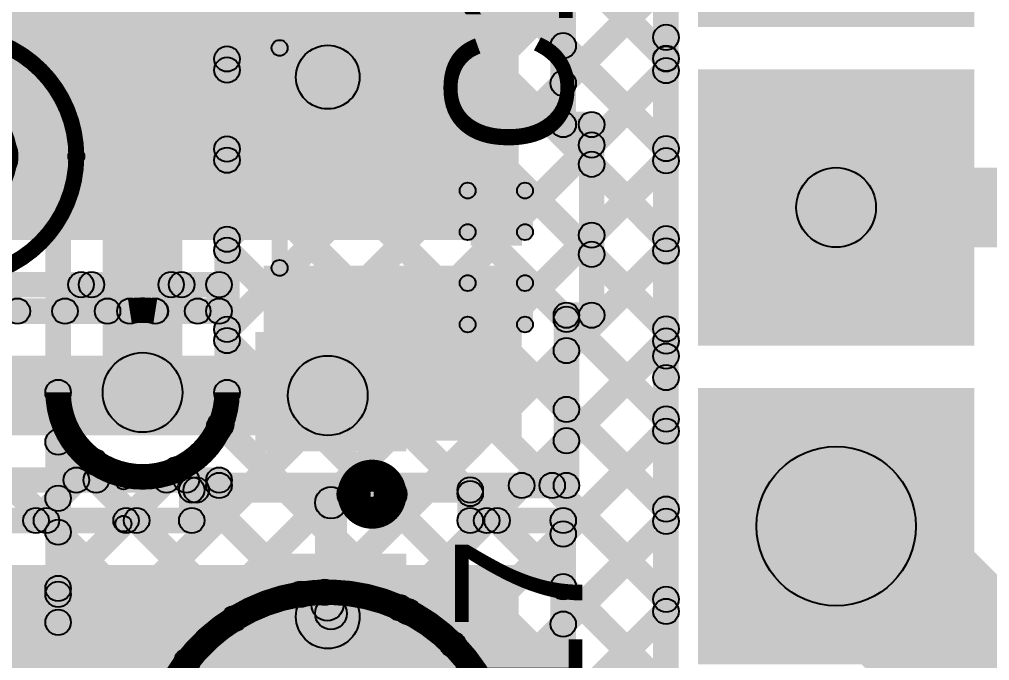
# Model space of a CAD drawing. Header units: millimetres. Extents: x 0.01 to 3.4, y 0.01 to 2.05.
# Drawn here: x 0.8853 to 1.1898, y 0.181 to 0.3822 of the extents above; entities that cross this region are included whole.
import ezdxf

# ---------------------------------------------------------------- set-up
doc = ezdxf.new("R2010")
doc.units = ezdxf.units.MM
doc.header["$MEASUREMENT"] = 0
for name, color, linetype in [('BottomLayer', 5, 'Continuous'), ('BottomSolder', 6, 'Continuous'), ('PadHoleLayer', 156, 'Continuous'), ('TopLayer', 1, 'Continuous'), ('TopOverlay', 2, 'Continuous'), ('TopPaste', 8, 'Continuous'), ('TopSolder', 216, 'Continuous'), ('ViaHoleLayer', 16, 'Continuous')]:
    doc.layers.add(name, color=color, linetype=linetype)

# ---------------------------------------------------------------- blocks, each defined once
blk = doc.blocks.new('ESP8285_6')
at = {"layer": 'BottomLayer'}
for points in [[(0.26063, 0.03937), (0.33937, 0.03937), (0.33937, -0.03937), (0.26063, -0.03937)], [(0.36063, 0.03937), (0.43937, 0.03937), (0.43937, -0.03937), (0.36063, -0.03937)]]:
    blk.add_hatch(color=5, dxfattribs=at).paths.add_polyline_path(points)
at = {"layer": 'BottomSolder'}
for points in [[(0.15663, 0.04337), (0.24337, 0.04337), (0.24337, -0.04337), (0.15663, -0.04337)], [(0.25663, 0.04337), (0.34337, 0.04337), (0.34337, -0.04337), (0.25663, -0.04337)], [(0.35663, 0.04337), (0.44337, 0.04337), (0.44337, -0.04337), (0.35663, -0.04337)]]:
    blk.add_hatch(color=6, dxfattribs=at).paths.add_polyline_path(points)
at = {"layer": 'PadHoleLayer'}
h = blk.add_hatch(color=156, dxfattribs=at)
edge = h.paths.add_edge_path()
edge.add_arc((0.3, 0), 0.01969, 0, 360)
h = blk.add_hatch(color=156, dxfattribs=at)
edge = h.paths.add_edge_path()
edge.add_arc((0.4, 0), 0.01969, 0, 360)
at = {"layer": 'TopLayer'}
for points in [[(0.26063, 0.03937), (0.33937, 0.03937), (0.33937, -0.03937), (0.26063, -0.03937)], [(0.36063, 0.03937), (0.43937, 0.03937), (0.43937, -0.03937), (0.36063, -0.03937)]]:
    blk.add_hatch(color=1, dxfattribs=at).paths.add_polyline_path(points)
at = {"layer": 'TopOverlay'}
blk.add_hatch(color=2, dxfattribs=at).paths.add_polyline_path([(-0.16154, -0.0575), (-0.16154, -0.0525), (0.567, -0.0525), (0.567, -0.0575)])
at = {"layer": 'TopSolder'}
for points in [[(0.15663, 0.04337), (0.24337, 0.04337), (0.24337, -0.04337), (0.15663, -0.04337)], [(0.25663, 0.04337), (0.34337, 0.04337), (0.34337, -0.04337), (0.25663, -0.04337)], [(0.35663, 0.04337), (0.44337, 0.04337), (0.44337, -0.04337), (0.35663, -0.04337)]]:
    blk.add_hatch(color=216, dxfattribs=at).paths.add_polyline_path(points)
blk = doc.blocks.new('TS_1187A_C_G_B_7')
at = {"layer": 'TopLayer'}
for points in [[(-0.1378, 0.08858), (-0.09843, 0.08858), (-0.09843, 0.05906), (-0.1378, 0.05906)], [(0.09843, 0.08858), (0.1378, 0.08858), (0.1378, 0.05906), (0.09843, 0.05906)], [(-0.1378, -0.05906), (-0.09843, -0.05906), (-0.09843, -0.08858), (-0.1378, -0.08858)], [(0.09843, -0.05906), (0.1378, -0.05906), (0.1378, -0.08858), (0.09843, -0.08858)]]:
    blk.add_hatch(color=1, dxfattribs=at).paths.add_polyline_path(points)
at = {"layer": 'TopOverlay'}
h = blk.add_hatch(color=2, dxfattribs=at)
edge = h.paths.add_edge_path()
edge.add_arc((-0.13683, 0.106), 0.005, 0, 360)
h = blk.add_hatch(color=2, dxfattribs=at)
edge = h.paths.add_edge_path()
edge.add_arc((-0.12517, 0.106), 0.005, 0, 360)
h = blk.add_hatch(color=2, dxfattribs=at)
edge = h.paths.add_edge_path()
edge.add_arc((-0.053, 0.102), 0.0025, 0, 360)
for points in [[(0.054, 0.1045), (0.054, 0.0995), (-0.053, 0.0995), (-0.053, 0.1045)], [(-0.1045, 0.035), (-0.0995, 0.035), (-0.0995, -0.034), (-0.1045, -0.034)], [(0.0995, 0.035), (0.1045, 0.035), (0.1045, -0.034), (0.0995, -0.034)], [(0.054, -0.0995), (0.054, -0.1045), (-0.053, -0.1045), (-0.053, -0.0995)]]:
    blk.add_hatch(color=2, dxfattribs=at).paths.add_polyline_path(points)
h = blk.add_hatch(color=2, dxfattribs=at)
edge = h.paths.add_edge_path()
edge.add_arc((0.054, 0.102), 0.0025, 0, 360)
h = blk.add_hatch(color=2, dxfattribs=at)
edge = h.paths.add_edge_path()
edge.add_arc((-0.102, 0.035), 0.0025, 0, 360)
h = blk.add_hatch(color=2, dxfattribs=at)
edge = h.paths.add_edge_path()
edge.add_arc((0.102, 0.035), 0.0025, 0, 360)
h = blk.add_hatch(color=2, dxfattribs=at)
edge = h.paths.add_edge_path()
edge.add_arc((-0.00985, 0), 0.00984, 0, 360)
h = blk.add_hatch(color=2, dxfattribs=at)
edge = h.paths.add_edge_path()
edge.add_arc((0.00985, 0), 0.00984, 0, 360)
h = blk.add_hatch(color=2, dxfattribs=at)
edge = h.paths.add_edge_path()
edge.add_arc((-0.03821, 0), 0.0025, 0, 360)
h = blk.add_hatch(color=2, dxfattribs=at)
edge = h.paths.add_edge_path()
edge.add_arc((0.03821, 0), 0.0025, 0, 360)
h = blk.add_hatch(color=2, dxfattribs=at)
edge = h.paths.add_edge_path()
edge.add_arc((-0.102, -0.034), 0.0025, 0, 360)
h = blk.add_hatch(color=2, dxfattribs=at)
edge = h.paths.add_edge_path()
edge.add_arc((0.102, -0.034), 0.0025, 0, 360)
h = blk.add_hatch(color=2, dxfattribs=at)
edge = h.paths.add_edge_path()
edge.add_arc((-0.053, -0.102), 0.0025, 0, 360)
h = blk.add_hatch(color=2, dxfattribs=at)
edge = h.paths.add_edge_path()
edge.add_arc((0.054, -0.102), 0.0025, 0, 360)
at = {"layer": 'TopPaste'}
for points in [[(-0.1378, 0.08858), (-0.09843, 0.08858), (-0.09843, 0.05906), (-0.1378, 0.05906)], [(0.09843, 0.08858), (0.1378, 0.08858), (0.1378, 0.05906), (0.09843, 0.05906)], [(-0.1378, -0.05906), (-0.09843, -0.05906), (-0.09843, -0.08858), (-0.1378, -0.08858)], [(0.09843, -0.05906), (0.1378, -0.05906), (0.1378, -0.08858), (0.09843, -0.08858)]]:
    blk.add_hatch(color=8, dxfattribs=at).paths.add_polyline_path(points)
at = {"layer": 'TopSolder'}
for points in [[(-0.1418, 0.09258), (-0.09443, 0.09258), (-0.09443, 0.05506), (-0.1418, 0.05506)], [(0.09443, 0.09258), (0.1418, 0.09258), (0.1418, 0.05506), (0.09443, 0.05506)], [(-0.1418, -0.05506), (-0.09443, -0.05506), (-0.09443, -0.09258), (-0.1418, -0.09258)], [(0.09443, -0.05506), (0.1418, -0.05506), (0.1418, -0.09258), (0.09443, -0.09258)]]:
    blk.add_hatch(color=216, dxfattribs=at).paths.add_polyline_path(points)
at = {"layer": 'TopOverlay'}
for points, const_width in [([(-0.12517, 0.106, 1), (-0.13683, 0.106, 1)], 0.01), ([(0.03821, 0, 1), (-0.03821, 0, 1)], 0.005), ([(0.00985, 0, 1), (-0.00985, 0, 1)], 0.01969)]:
    blk.add_lwpolyline(points, format="xyb", close=True, dxfattribs=dict(at, const_width=const_width))
for centre, radius in [((-0.13683, 0.106), 0.005), ((-0.12517, 0.106), 0.005), ((-0.053, 0.102), 0.0025), ((0.054, 0.102), 0.0025), ((-0.102, 0.035), 0.0025), ((0.102, 0.035), 0.0025), ((-0.00985, 0), 0.00984), ((0.00985, 0), 0.00984), ((-0.03821, 0), 0.0025), ((0.03821, 0), 0.0025), ((-0.102, -0.034), 0.0025), ((0.102, -0.034), 0.0025), ((-0.053, -0.102), 0.0025), ((0.054, -0.102), 0.0025)]:
    blk.add_circle(centre, radius, dxfattribs=at)
blk = doc.blocks.new('TS_1187A_C_G_B_9')
at = {"layer": 'TopLayer'}
for points in [[(-0.1378, 0.08858), (-0.09843, 0.08858), (-0.09843, 0.05906), (-0.1378, 0.05906)], [(0.09843, 0.08858), (0.1378, 0.08858), (0.1378, 0.05906), (0.09843, 0.05906)], [(-0.1378, -0.05906), (-0.09843, -0.05906), (-0.09843, -0.08858), (-0.1378, -0.08858)], [(0.09843, -0.05906), (0.1378, -0.05906), (0.1378, -0.08858), (0.09843, -0.08858)]]:
    blk.add_hatch(color=1, dxfattribs=at).paths.add_polyline_path(points)
at = {"layer": 'TopOverlay'}
h = blk.add_hatch(color=2, dxfattribs=at)
edge = h.paths.add_edge_path()
edge.add_arc((-0.13683, 0.106), 0.005, 0, 360)
h = blk.add_hatch(color=2, dxfattribs=at)
edge = h.paths.add_edge_path()
edge.add_arc((-0.12517, 0.106), 0.005, 0, 360)
h = blk.add_hatch(color=2, dxfattribs=at)
edge = h.paths.add_edge_path()
edge.add_arc((-0.053, 0.102), 0.0025, 0, 360)
for points in [[(0.054, 0.1045), (0.054, 0.0995), (-0.053, 0.0995), (-0.053, 0.1045)], [(-0.1045, 0.035), (-0.0995, 0.035), (-0.0995, -0.034), (-0.1045, -0.034)], [(0.0995, 0.035), (0.1045, 0.035), (0.1045, -0.034), (0.0995, -0.034)], [(0.054, -0.0995), (0.054, -0.1045), (-0.053, -0.1045), (-0.053, -0.0995)]]:
    blk.add_hatch(color=2, dxfattribs=at).paths.add_polyline_path(points)
h = blk.add_hatch(color=2, dxfattribs=at)
edge = h.paths.add_edge_path()
edge.add_arc((0.054, 0.102), 0.0025, 0, 360)
h = blk.add_hatch(color=2, dxfattribs=at)
edge = h.paths.add_edge_path()
edge.add_arc((-0.102, 0.035), 0.0025, 0, 360)
h = blk.add_hatch(color=2, dxfattribs=at)
edge = h.paths.add_edge_path()
edge.add_arc((0.102, 0.035), 0.0025, 0, 360)
h = blk.add_hatch(color=2, dxfattribs=at)
edge = h.paths.add_edge_path()
edge.add_arc((-0.00985, 0), 0.00984, 0, 360)
h = blk.add_hatch(color=2, dxfattribs=at)
edge = h.paths.add_edge_path()
edge.add_arc((0.00985, 0), 0.00984, 0, 360)
h = blk.add_hatch(color=2, dxfattribs=at)
edge = h.paths.add_edge_path()
edge.add_arc((-0.03821, 0), 0.0025, 0, 360)
h = blk.add_hatch(color=2, dxfattribs=at)
edge = h.paths.add_edge_path()
edge.add_arc((0.03821, 0), 0.0025, 0, 360)
h = blk.add_hatch(color=2, dxfattribs=at)
edge = h.paths.add_edge_path()
edge.add_arc((-0.102, -0.034), 0.0025, 0, 360)
h = blk.add_hatch(color=2, dxfattribs=at)
edge = h.paths.add_edge_path()
edge.add_arc((0.102, -0.034), 0.0025, 0, 360)
h = blk.add_hatch(color=2, dxfattribs=at)
edge = h.paths.add_edge_path()
edge.add_arc((-0.053, -0.102), 0.0025, 0, 360)
h = blk.add_hatch(color=2, dxfattribs=at)
edge = h.paths.add_edge_path()
edge.add_arc((0.054, -0.102), 0.0025, 0, 360)
at = {"layer": 'TopPaste'}
for points in [[(-0.1378, 0.08858), (-0.09843, 0.08858), (-0.09843, 0.05906), (-0.1378, 0.05906)], [(0.09843, 0.08858), (0.1378, 0.08858), (0.1378, 0.05906), (0.09843, 0.05906)], [(-0.1378, -0.05906), (-0.09843, -0.05906), (-0.09843, -0.08858), (-0.1378, -0.08858)], [(0.09843, -0.05906), (0.1378, -0.05906), (0.1378, -0.08858), (0.09843, -0.08858)]]:
    blk.add_hatch(color=8, dxfattribs=at).paths.add_polyline_path(points)
at = {"layer": 'TopSolder'}
for points in [[(-0.1418, 0.09258), (-0.09443, 0.09258), (-0.09443, 0.05506), (-0.1418, 0.05506)], [(0.09443, 0.09258), (0.1418, 0.09258), (0.1418, 0.05506), (0.09443, 0.05506)], [(-0.1418, -0.05506), (-0.09443, -0.05506), (-0.09443, -0.09258), (-0.1418, -0.09258)], [(0.09443, -0.05506), (0.1418, -0.05506), (0.1418, -0.09258), (0.09443, -0.09258)]]:
    blk.add_hatch(color=216, dxfattribs=at).paths.add_polyline_path(points)
at = {"layer": 'TopOverlay'}
for points, const_width in [([(-0.12517, 0.106, 1), (-0.13683, 0.106, 1)], 0.01), ([(0.03821, 0, 1), (-0.03821, 0, 1)], 0.005), ([(0.00985, 0, 1), (-0.00985, 0, 1)], 0.01969)]:
    blk.add_lwpolyline(points, format="xyb", close=True, dxfattribs=dict(at, const_width=const_width))
for centre, radius in [((-0.13683, 0.106), 0.005), ((-0.12517, 0.106), 0.005), ((-0.053, 0.102), 0.0025), ((0.054, 0.102), 0.0025), ((-0.102, 0.035), 0.0025), ((0.102, 0.035), 0.0025), ((-0.00985, 0), 0.00984), ((0.00985, 0), 0.00984), ((-0.03821, 0), 0.0025), ((0.03821, 0), 0.0025), ((-0.102, -0.034), 0.0025), ((0.102, -0.034), 0.0025), ((-0.053, -0.102), 0.0025), ((0.054, -0.102), 0.0025)]:
    blk.add_circle(centre, radius, dxfattribs=at)
blk = doc.blocks.new('CAP_0201_25')
at = {"layer": 'TopLayer'}
for points in [[(-0.01772, 0.00591), (-0.00591, 0.00591), (-0.00591, -0.00591), (-0.01772, -0.00591)], [(0.00591, 0.00591), (0.01772, 0.00591), (0.01772, -0.00591), (0.00591, -0.00591)]]:
    blk.add_hatch(color=1, dxfattribs=at).paths.add_polyline_path(points)
at = {"layer": 'TopOverlay'}
h = blk.add_hatch(color=2, dxfattribs=at)
edge = h.paths.add_edge_path()
edge.add_arc((-0.021, 0.009), 0.0025, 0, 360)
h = blk.add_hatch(color=2, dxfattribs=at)
edge = h.paths.add_edge_path()
edge.add_arc((-0.021, 0.009), 0.0025, 0, 360)
for points in [[(-0.021, 0.0065), (-0.021, 0.0115), (-0.008, 0.0115), (-0.008, 0.0065)], [(0.008, 0.0065), (0.008, 0.0115), (0.021, 0.0115), (0.021, 0.0065)], [(-0.0235, 0.009), (-0.0185, 0.009), (-0.0185, -0.009), (-0.0235, -0.009)], [(0.0185, 0.009), (0.0235, 0.009), (0.0235, -0.009), (0.0185, -0.009)], [(-0.021, -0.0115), (-0.021, -0.0065), (-0.008, -0.0065), (-0.008, -0.0115)], [(0.008, -0.0115), (0.008, -0.0065), (0.021, -0.0065), (0.021, -0.0115)]]:
    blk.add_hatch(color=2, dxfattribs=at).paths.add_polyline_path(points)
h = blk.add_hatch(color=2, dxfattribs=at)
edge = h.paths.add_edge_path()
edge.add_arc((-0.008, 0.009), 0.0025, 0, 360)
h = blk.add_hatch(color=2, dxfattribs=at)
edge = h.paths.add_edge_path()
edge.add_arc((0.008, 0.009), 0.0025, 0, 360)
h = blk.add_hatch(color=2, dxfattribs=at)
edge = h.paths.add_edge_path()
edge.add_arc((0.021, 0.009), 0.0025, 0, 360)
h = blk.add_hatch(color=2, dxfattribs=at)
edge = h.paths.add_edge_path()
edge.add_arc((0.021, 0.009), 0.0025, 0, 360)
h = blk.add_hatch(color=2, dxfattribs=at)
edge = h.paths.add_edge_path()
edge.add_arc((-0.021, -0.009), 0.0025, 0, 360)
h = blk.add_hatch(color=2, dxfattribs=at)
edge = h.paths.add_edge_path()
edge.add_arc((-0.021, -0.009), 0.0025, 0, 360)
h = blk.add_hatch(color=2, dxfattribs=at)
edge = h.paths.add_edge_path()
edge.add_arc((-0.008, -0.009), 0.0025, 0, 360)
h = blk.add_hatch(color=2, dxfattribs=at)
edge = h.paths.add_edge_path()
edge.add_arc((0.008, -0.009), 0.0025, 0, 360)
h = blk.add_hatch(color=2, dxfattribs=at)
edge = h.paths.add_edge_path()
edge.add_arc((0.021, -0.009), 0.0025, 0, 360)
h = blk.add_hatch(color=2, dxfattribs=at)
edge = h.paths.add_edge_path()
edge.add_arc((0.021, -0.009), 0.0025, 0, 360)
at = {"layer": 'TopPaste'}
for points in [[(-0.01772, 0.00591), (-0.00591, 0.00591), (-0.00591, -0.00591), (-0.01772, -0.00591)], [(0.00591, 0.00591), (0.01772, 0.00591), (0.01772, -0.00591), (0.00591, -0.00591)]]:
    blk.add_hatch(color=8, dxfattribs=at).paths.add_polyline_path(points)
at = {"layer": 'TopSolder'}
for points in [[(-0.01988, 0.00807), (-0.00374, 0.00807), (-0.00374, -0.00807), (-0.01988, -0.00807)], [(0.00374, 0.00807), (0.01988, 0.00807), (0.01988, -0.00807), (0.00374, -0.00807)]]:
    blk.add_hatch(color=216, dxfattribs=at).paths.add_polyline_path(points)
at = {"layer": 'TopOverlay'}
for centre in [(-0.021, 0.009), (-0.021, 0.009), (-0.008, 0.009), (0.008, 0.009), (0.021, 0.009), (0.021, 0.009), (-0.021, -0.009), (-0.021, -0.009), (-0.008, -0.009), (0.008, -0.009), (0.021, -0.009), (0.021, -0.009)]:
    blk.add_circle(centre, 0.0025, dxfattribs=at)

msp = doc.modelspace()

# ---------------------------------------------------------------- hatches: boundary and pattern name
at = {"layer": 'BottomLayer'}
for points in [[(0.9015, 0.26518), (0.8935, 0.26518), (0.8935, 0.589), (0.9015, 0.589)], [(0.9015, 0.26518), (0.8935, 0.26518), (0.8935, 0.589), (0.9015, 0.589)], [(0.9365, 0.26518), (0.9115, 0.26518), (0.9115, 0.589), (0.9365, 0.589)], [(0.9545, 0.26518), (0.9465, 0.26518), (0.9465, 0.57802), (0.9545, 0.57802)], [(0.94767, 0.50492), (0.95333, 0.51058), (1.0911, 0.37281), (1.08544, 0.36715)], [(0.95333, 0.36699), (0.94767, 0.37265), (1.08544, 0.51041), (1.0911, 0.50476)], [(0.94767, 0.47663), (0.95333, 0.48229), (1.0911, 0.34452), (1.08544, 0.33887)], [(0.95333, 0.33871), (0.94767, 0.34436), (1.08544, 0.48213), (1.0911, 0.47647)], [(1.09227, 0.37658), (1.08427, 0.37658), (1.08427, 0.46984), (1.09227, 0.46984)], [(0.94767, 0.44835), (0.95333, 0.45401), (1.0911, 0.31624), (1.08544, 0.31058)], [(0.95333, 0.31042), (0.94767, 0.31608), (1.08544, 0.45385), (1.0911, 0.44819)], [(0.94767, 0.42007), (0.95333, 0.42572), (1.0911, 0.28795), (1.08544, 0.2823)], [(0.95333, 0.28214), (0.94767, 0.28779), (1.08544, 0.42556), (1.0911, 0.4199)], [(0.95103, 0.25155), (0.94537, 0.25721), (1.08544, 0.39728), (1.0911, 0.39162)], [(0.94767, 0.39178), (0.95333, 0.39744), (1.0911, 0.25967), (1.08544, 0.25401)], [(1.09227, 0.36984), (1.08427, 0.36984), (1.08427, 0.37658), (1.09227, 0.37658)], [(1.09227, 0.36984), (1.08427, 0.36984), (1.08427, 0.37658), (1.09227, 0.37658)], [(0.90033, 0.17257), (0.89467, 0.17823), (1.08544, 0.36899), (1.0911, 0.36334)], [(0.94767, 0.3635), (0.95333, 0.36915), (1.0911, 0.23139), (1.08544, 0.22573)], [(1.09227, 0.27658), (1.08427, 0.27658), (1.08427, 0.36984), (1.09227, 0.36984)], [(0.90033, 0.14428), (0.89467, 0.14994), (1.08544, 0.34071), (1.0911, 0.33505)], [(0.94767, 0.33521), (0.95333, 0.34087), (1.0911, 0.2031), (1.08544, 0.19744)], [(0.94767, 0.30693), (0.95333, 0.31259), (1.0911, 0.17482), (1.08544, 0.16916)], [(0.98399, 0.19966), (0.97833, 0.20532), (1.08544, 0.31242), (1.0911, 0.30677)], [(0.94767, 0.27864), (0.95333, 0.2843), (1.1578, 0.07983), (1.15214, 0.07417)], [(1.00746, 0.19484), (1.0018, 0.2005), (1.08544, 0.28414), (1.0911, 0.27848)], [(1.09227, 0.26984), (1.08427, 0.26984), (1.08427, 0.27658), (1.09227, 0.27658)], [(1.09227, 0.26984), (1.08427, 0.26984), (1.08427, 0.27658), (1.09227, 0.27658)], [(1.09227, 0.16984), (1.08427, 0.16984), (1.08427, 0.26984), (1.09227, 0.26984)], [(0.9015, 0.20182), (0.8935, 0.20182), (0.8935, 0.26518), (0.9015, 0.26518)], [(0.9457, 0.25233), (0.95136, 0.25799), (1.01012, 0.19923), (1.00446, 0.19357)], [(1.02419, 0.18329), (1.01853, 0.18895), (1.08544, 0.25586), (1.0911, 0.2502)], [(0.89467, 0.24679), (0.90033, 0.25245), (0.95571, 0.19707), (0.95005, 0.19141)], [(0.90033, 0.22914), (0.89467, 0.23479), (0.90609, 0.24622), (0.91175, 0.24056)], [(0.90033, 0.20085), (0.89467, 0.20651), (0.93197, 0.24381), (0.93763, 0.23815)], [(0.93171, 0.23804), (0.93737, 0.24369), (0.97638, 0.20468), (0.97073, 0.19902)], [(1.12396, 0.20553), (1.15932, 0.24089), (1.26053, 0.13968), (1.22517, 0.10432)], [(1.03565, 0.16647), (1.02999, 0.17212), (1.08544, 0.22757), (1.0911, 0.22191)], [(0.89467, 0.21851), (0.90033, 0.22416), (0.94083, 0.18366), (0.93518, 0.178)], [(0.9015, 0.04718), (0.8935, 0.04718), (0.8935, 0.20182), (0.9015, 0.20182)], [(0.987, 0.147), (0.977, 0.147), (0.977, 0.1985), (0.987, 0.1985)], [(1.04081, 0.14334), (1.03515, 0.149), (1.08544, 0.19929), (1.0911, 0.19363)], [(0.89467, 0.19022), (0.90033, 0.19588), (0.93139, 0.16481), (0.92574, 0.15916)]]:
    msp.add_hatch(color=5, dxfattribs=at).paths.add_polyline_path(points)
h = msp.add_hatch(color=5, dxfattribs=at)
edge = h.paths.add_edge_path()
edge.add_arc((1.08827, 0.37658), 0.004, 0, 360)
h = msp.add_hatch(color=5, dxfattribs=at)
edge = h.paths.add_edge_path()
edge.add_arc((1.08827, 0.37658), 0.004, 0, 360)
h = msp.add_hatch(color=5, dxfattribs=at)
edge = h.paths.add_edge_path()
edge.add_arc((1.08827, 0.37658), 0.004, 0, 360)
h = msp.add_hatch(color=5, dxfattribs=at)
edge = h.paths.add_edge_path()
edge.add_arc((0.9505, 0.36982), 0.004, 0, 360)
h = msp.add_hatch(color=5, dxfattribs=at)
edge = h.paths.add_edge_path()
edge.add_arc((1.08827, 0.36998), 0.004, 0, 360)
h = msp.add_hatch(color=5, dxfattribs=at)
edge = h.paths.add_edge_path()
edge.add_arc((1.08827, 0.36984), 0.004, 0, 360)
h = msp.add_hatch(color=5, dxfattribs=at)
edge = h.paths.add_edge_path()
edge.add_arc((1.08827, 0.36984), 0.004, 0, 360)
h = msp.add_hatch(color=5, dxfattribs=at)
edge = h.paths.add_edge_path()
edge.add_arc((1.08827, 0.36984), 0.004, 0, 360)
h = msp.add_hatch(color=5, dxfattribs=at)
edge = h.paths.add_edge_path()
edge.add_arc((0.9505, 0.36633), 0.004, 0, 360)
h = msp.add_hatch(color=5, dxfattribs=at)
edge = h.paths.add_edge_path()
edge.add_arc((1.08827, 0.36616), 0.004, 0, 360)
h = msp.add_hatch(color=5, dxfattribs=at)
edge = h.paths.add_edge_path()
edge.add_arc((0.9505, 0.34153), 0.004, 0, 360)
h = msp.add_hatch(color=5, dxfattribs=at)
edge = h.paths.add_edge_path()
edge.add_arc((1.08827, 0.34169), 0.004, 0, 360)
h = msp.add_hatch(color=5, dxfattribs=at)
edge = h.paths.add_edge_path()
edge.add_arc((0.9505, 0.33804), 0.004, 0, 360)
h = msp.add_hatch(color=5, dxfattribs=at)
edge = h.paths.add_edge_path()
edge.add_arc((1.08827, 0.33788), 0.004, 0, 360)
h = msp.add_hatch(color=5, dxfattribs=at)
edge = h.paths.add_edge_path()
edge.add_arc((0.9505, 0.31325), 0.004, 0, 360)
h = msp.add_hatch(color=5, dxfattribs=at)
edge = h.paths.add_edge_path()
edge.add_arc((1.08827, 0.31341), 0.004, 0, 360)
h = msp.add_hatch(color=5, dxfattribs=at)
edge = h.paths.add_edge_path()
edge.add_arc((0.9505, 0.30976), 0.004, 0, 360)
h = msp.add_hatch(color=5, dxfattribs=at)
edge = h.paths.add_edge_path()
edge.add_arc((1.08827, 0.3096), 0.004, 0, 360)
h = msp.add_hatch(color=5, dxfattribs=at)
edge = h.paths.add_edge_path()
edge.add_arc((0.9505, 0.28497), 0.004, 0, 360)
h = msp.add_hatch(color=5, dxfattribs=at)
edge = h.paths.add_edge_path()
edge.add_arc((1.08827, 0.28513), 0.004, 0, 360)
h = msp.add_hatch(color=5, dxfattribs=at)
edge = h.paths.add_edge_path()
edge.add_arc((0.9505, 0.28147), 0.004, 0, 360)
h = msp.add_hatch(color=5, dxfattribs=at)
edge = h.paths.add_edge_path()
edge.add_arc((1.08827, 0.28131), 0.004, 0, 360)
h = msp.add_hatch(color=5, dxfattribs=at)
edge = h.paths.add_edge_path()
edge.add_arc((1.08827, 0.27658), 0.004, 0, 360)
h = msp.add_hatch(color=5, dxfattribs=at)
edge = h.paths.add_edge_path()
edge.add_arc((1.08827, 0.27658), 0.004, 0, 360)
h = msp.add_hatch(color=5, dxfattribs=at)
edge = h.paths.add_edge_path()
edge.add_arc((1.08827, 0.27658), 0.004, 0, 360)
h = msp.add_hatch(color=5, dxfattribs=at)
edge = h.paths.add_edge_path()
edge.add_arc((0.924, 0.26518), 0.0125, 0, 360)
h = msp.add_hatch(color=5, dxfattribs=at)
edge = h.paths.add_edge_path()
edge.add_arc((0.924, 0.26518), 0.01181, 0, 360)
h = msp.add_hatch(color=5, dxfattribs=at)
edge = h.paths.add_edge_path()
edge.add_arc((1.08827, 0.26984), 0.004, 0, 360)
h = msp.add_hatch(color=5, dxfattribs=at)
edge = h.paths.add_edge_path()
edge.add_arc((1.08827, 0.26984), 0.004, 0, 360)
h = msp.add_hatch(color=5, dxfattribs=at)
edge = h.paths.add_edge_path()
edge.add_arc((1.08827, 0.26984), 0.004, 0, 360)
h = msp.add_hatch(color=5, dxfattribs=at)
edge = h.paths.add_edge_path()
edge.add_arc((0.8975, 0.26518), 0.004, 0, 360)
h = msp.add_hatch(color=5, dxfattribs=at)
edge = h.paths.add_edge_path()
edge.add_arc((0.8975, 0.26518), 0.004, 0, 360)
h = msp.add_hatch(color=5, dxfattribs=at)
edge = h.paths.add_edge_path()
edge.add_arc((0.8975, 0.26518), 0.004, 0, 360)
h = msp.add_hatch(color=5, dxfattribs=at)
edge = h.paths.add_edge_path()
edge.add_arc((0.8975, 0.26518), 0.004, 0, 360)
h = msp.add_hatch(color=5, dxfattribs=at)
edge = h.paths.add_edge_path()
edge.add_arc((0.9505, 0.26518), 0.004, 0, 360)
h = msp.add_hatch(color=5, dxfattribs=at)
edge = h.paths.add_edge_path()
edge.add_arc((0.9505, 0.26518), 0.004, 0, 360)
h = msp.add_hatch(color=5, dxfattribs=at)
edge = h.paths.add_edge_path()
edge.add_arc((0.94853, 0.25516), 0.004, 0, 360)
h = msp.add_hatch(color=5, dxfattribs=at)
edge = h.paths.add_edge_path()
edge.add_arc((1.08827, 0.25684), 0.004, 0, 360)
h = msp.add_hatch(color=5, dxfattribs=at)
edge = h.paths.add_edge_path()
edge.add_arc((0.9482, 0.25438), 0.004, 0, 360)
h = msp.add_hatch(color=5, dxfattribs=at)
edge = h.paths.add_edge_path()
edge.add_arc((1.08827, 0.25303), 0.004, 0, 360)
h = msp.add_hatch(color=5, dxfattribs=at)
edge = h.paths.add_edge_path()
edge.add_arc((0.8975, 0.24962), 0.004, 0, 360)
h = msp.add_hatch(color=5, dxfattribs=at)
edge = h.paths.add_edge_path()
edge.add_arc((0.90892, 0.24339), 0.004, 0, 360)
h = msp.add_hatch(color=5, dxfattribs=at)
edge = h.paths.add_edge_path()
edge.add_arc((1.14164, 0.22321), 0.025, 0, 360)
h = msp.add_hatch(color=5, dxfattribs=at)
edge = h.paths.add_edge_path()
edge.add_arc((0.93454, 0.24087), 0.004, 0, 360)
h = msp.add_hatch(color=5, dxfattribs=at)
edge = h.paths.add_edge_path()
edge.add_arc((0.9348, 0.24098), 0.004, 0, 360)
h = msp.add_hatch(color=5, dxfattribs=at)
edge = h.paths.add_edge_path()
edge.add_arc((0.8975, 0.23197), 0.004, 0, 360)
h = msp.add_hatch(color=5, dxfattribs=at)
edge = h.paths.add_edge_path()
edge.add_arc((1.08827, 0.22856), 0.004, 0, 360)
h = msp.add_hatch(color=5, dxfattribs=at)
edge = h.paths.add_edge_path()
edge.add_arc((1.08827, 0.22474), 0.004, 0, 360)
h = msp.add_hatch(color=5, dxfattribs=at)
edge = h.paths.add_edge_path()
edge.add_arc((0.8975, 0.22134), 0.004, 0, 360)
h = msp.add_hatch(color=5, dxfattribs=at)
edge = h.paths.add_edge_path()
edge.add_arc((0.8975, 0.20368), 0.004, 0, 360)
h = msp.add_hatch(color=5, dxfattribs=at)
edge = h.paths.add_edge_path()
edge.add_arc((0.8975, 0.20182), 0.004, 0, 360)
h = msp.add_hatch(color=5, dxfattribs=at)
edge = h.paths.add_edge_path()
edge.add_arc((0.8975, 0.20182), 0.004, 0, 360)
h = msp.add_hatch(color=5, dxfattribs=at)
edge = h.paths.add_edge_path()
edge.add_arc((0.97355, 0.20185), 0.004, 0, 360)
h = msp.add_hatch(color=5, dxfattribs=at)
edge = h.paths.add_edge_path()
edge.add_arc((0.98116, 0.20249), 0.004, 0, 360)
h = msp.add_hatch(color=5, dxfattribs=at)
edge = h.paths.add_edge_path()
edge.add_arc((1.08827, 0.20027), 0.004, 0, 360)
h = msp.add_hatch(color=5, dxfattribs=at)
edge = h.paths.add_edge_path()
edge.add_arc((0.982, 0.1985), 0.005, 0, 360)
h = msp.add_hatch(color=5, dxfattribs=at)
edge = h.paths.add_edge_path()
edge.add_arc((1.00463, 0.19767), 0.004, 0, 360)
h = msp.add_hatch(color=5, dxfattribs=at)
edge = h.paths.add_edge_path()
edge.add_arc((0.95288, 0.19424), 0.004, 0, 360)
h = msp.add_hatch(color=5, dxfattribs=at)
edge = h.paths.add_edge_path()
edge.add_arc((1.00729, 0.1964), 0.004, 0, 360)
h = msp.add_hatch(color=5, dxfattribs=at)
edge = h.paths.add_edge_path()
edge.add_arc((1.08827, 0.19646), 0.004, 0, 360)
h = msp.add_hatch(color=5, dxfattribs=at)
edge = h.paths.add_edge_path()
edge.add_arc((0.8975, 0.19305), 0.004, 0, 360)
h = msp.add_hatch(color=5, dxfattribs=at)
edge = h.paths.add_edge_path()
edge.add_arc((1.02136, 0.18612), 0.004, 0, 360)
h = msp.add_hatch(color=5, dxfattribs=at)
edge = h.paths.add_edge_path()
edge.add_arc((0.93801, 0.18083), 0.004, 0, 360)
at = {"layer": 'TopLayer'}
for points in [[(1.09227, 0.37658), (1.08427, 0.37658), (1.08427, 0.46984), (1.09227, 0.46984)], [(1.06, 0.34922), (1.052, 0.34922), (1.052, 0.442), (1.06, 0.442)], [(0.725, 0.313), (1.042, 0.313), (1.042, 0.428), (0.725, 0.428)], [(0.99211, 0.36411), (0.97211, 0.36411), (0.97211, 0.41182), (0.99211, 0.41182)], [(1.05317, 0.39942), (1.05883, 0.40508), (1.0911, 0.37281), (1.08544, 0.36715)], [(1.05883, 0.35935), (1.05317, 0.36501), (1.08544, 0.39728), (1.0911, 0.39162)], [(1.05317, 0.37113), (1.05883, 0.37679), (1.0911, 0.34452), (1.08544, 0.33887)], [(1.09227, 0.36984), (1.08427, 0.36984), (1.08427, 0.37658), (1.09227, 0.37658)], [(1.09227, 0.36984), (1.08427, 0.36984), (1.08427, 0.37658), (1.09227, 0.37658)], [(1.06773, 0.33997), (1.06208, 0.34563), (1.08544, 0.36899), (1.0911, 0.36334)], [(1.09227, 0.27658), (1.08427, 0.27658), (1.08427, 0.36984), (1.09227, 0.36984)], [(1.056, 0.34522), (1.056, 0.35322), (1.06491, 0.35322), (1.06491, 0.34522)], [(1.06891, 0.28941), (1.06091, 0.28941), (1.06091, 0.34922), (1.06891, 0.34922)], [(1.06773, 0.31169), (1.06208, 0.31735), (1.08544, 0.34071), (1.0911, 0.33505)], [(1.06208, 0.33394), (1.06773, 0.3396), (1.0911, 0.31624), (1.08544, 0.31058)], [(1.14164, 0.31071), (1.14164, 0.33571), (1.24821, 0.33571), (1.24821, 0.31071)], [(1.05983, 0.2755), (1.05417, 0.28116), (1.08544, 0.31242), (1.0911, 0.30677)], [(1.06208, 0.30566), (1.06773, 0.31132), (1.0911, 0.28795), (1.08544, 0.2823)], [(0.962, 0.25), (1.043, 0.25), (1.043, 0.305), (0.962, 0.305)], [(0.711, 0.295), (0.711, 0.303), (0.948, 0.303), (0.948, 0.295)], [(0.87358, 0.29617), (0.87923, 0.30183), (0.88755, 0.29351), (0.88189, 0.28785)], [(0.90248, 0.28785), (0.89682, 0.29351), (0.90514, 0.30183), (0.91079, 0.29617)], [(0.90186, 0.29617), (0.90752, 0.30183), (0.91584, 0.29351), (0.91018, 0.28785)], [(0.93077, 0.28786), (0.92511, 0.29352), (0.93342, 0.30183), (0.93908, 0.29617)], [(0.93014, 0.29617), (0.9358, 0.30183), (0.94412, 0.29351), (0.93846, 0.28785)], [(0.952, 0.29068), (0.944, 0.29068), (0.944, 0.299), (0.952, 0.299)], [(0.78057, 0.28668), (0.78057, 0.29468), (0.92001, 0.29468), (0.92001, 0.28668)], [(0.92799, 0.28668), (0.92799, 0.29468), (0.948, 0.29468), (0.948, 0.28668)], [(1.057, 0.28541), (1.057, 0.29341), (1.06491, 0.29341), (1.06491, 0.28541)], [(1.061, 0.236), (1.053, 0.236), (1.053, 0.28941), (1.061, 0.28941)], [(1.05417, 0.28528), (1.05983, 0.29094), (1.0911, 0.25967), (1.08544, 0.25401)], [(1.05983, 0.24722), (1.05417, 0.25287), (1.08544, 0.28414), (1.0911, 0.27848)], [(0.69682, 0.25168), (0.69682, 0.27668), (0.98211, 0.27668), (0.98211, 0.25168)], [(1.09227, 0.26984), (1.08427, 0.26984), (1.08427, 0.27658), (1.09227, 0.27658)], [(1.09227, 0.26984), (1.08427, 0.26984), (1.08427, 0.27658), (1.09227, 0.27658)], [(1.09227, 0.16984), (1.08427, 0.16984), (1.08427, 0.26984), (1.09227, 0.26984)], [(1.05417, 0.257), (1.05983, 0.26265), (1.0911, 0.23139), (1.08544, 0.22573)], [(1.05883, 0.21793), (1.05317, 0.22359), (1.08544, 0.25586), (1.0911, 0.2502)], [(0.78057, 0.23368), (0.78057, 0.24168), (0.948, 0.24168), (0.948, 0.23368)], [(0.87833, 0.23485), (0.88398, 0.24051), (0.89666, 0.22783), (0.89101, 0.22217)], [(0.89336, 0.22217), (0.88771, 0.22783), (0.90039, 0.24051), (0.90604, 0.23485)], [(0.90661, 0.23485), (0.91227, 0.24051), (0.92495, 0.22783), (0.91929, 0.22217)], [(0.92165, 0.22217), (0.91599, 0.22783), (0.92867, 0.24051), (0.93433, 0.23485)], [(0.93489, 0.23485), (0.94055, 0.24051), (0.94365, 0.23741), (0.93799, 0.23175)], [(0.93943, 0.23058), (0.93943, 0.23858), (1.0268, 0.23858), (1.0268, 0.23058)], [(0.948, 0.232), (0.948, 0.24), (1.057, 0.24), (1.057, 0.232)], [(1.03478, 0.22217), (1.02913, 0.22783), (1.04013, 0.23883), (1.04578, 0.23317)], [(1.04971, 0.23317), (1.05537, 0.23883), (1.0911, 0.2031), (1.08544, 0.19744)], [(0.94343, 0.225), (0.93543, 0.225), (0.93543, 0.23458), (0.94343, 0.23458)], [(1.0308, 0.225), (1.0228, 0.225), (1.0228, 0.23458), (1.0308, 0.23458)], [(1.02397, 0.23063), (1.02962, 0.23629), (1.03809, 0.22783), (1.03243, 0.22217)], [(0.79057, 0.221), (0.79057, 0.229), (0.93943, 0.229), (0.93943, 0.221)], [(0.98811, 0.19582), (0.97811, 0.19582), (0.97811, 0.23058), (0.98811, 0.23058)], [(1.0268, 0.221), (1.0268, 0.229), (1.056, 0.229), (1.056, 0.221)], [(1.05883, 0.18965), (1.05317, 0.1953), (1.08544, 0.22757), (1.0911, 0.22191)], [(1.06, 0.13272), (1.052, 0.13272), (1.052, 0.225), (1.06, 0.225)], [(0.725, 0.096), (1.042, 0.096), (1.042, 0.211), (0.725, 0.211)], [(1.05317, 0.20143), (1.05883, 0.20709), (1.0911, 0.17482), (1.08544, 0.16916)], [(0.74589, 0.18482), (0.74589, 0.20482), (0.98211, 0.20482), (0.98211, 0.18482)], [(1.05883, 0.16136), (1.05317, 0.16702), (1.08544, 0.19929), (1.0911, 0.19363)], [(0.99211, 0.14711), (0.97211, 0.14711), (0.97211, 0.19482), (0.99211, 0.19482)]]:
    msp.add_hatch(color=1, dxfattribs=at).paths.add_polyline_path(points)
h = msp.add_hatch(color=1, dxfattribs=at)
edge = h.paths.add_edge_path()
edge.add_arc((1.08827, 0.37658), 0.004, 0, 360)
h = msp.add_hatch(color=1, dxfattribs=at)
edge = h.paths.add_edge_path()
edge.add_arc((1.08827, 0.37658), 0.004, 0, 360)
h = msp.add_hatch(color=1, dxfattribs=at)
edge = h.paths.add_edge_path()
edge.add_arc((1.08827, 0.37658), 0.004, 0, 360)
h = msp.add_hatch(color=1, dxfattribs=at)
edge = h.paths.add_edge_path()
edge.add_arc((1.056, 0.37396), 0.004, 0, 360)
h = msp.add_hatch(color=1, dxfattribs=at)
edge = h.paths.add_edge_path()
edge.add_arc((0.98211, 0.36411), 0.01, 0, 360)
h = msp.add_hatch(color=1, dxfattribs=at)
edge = h.paths.add_edge_path()
edge.add_arc((1.08827, 0.36998), 0.004, 0, 360)
h = msp.add_hatch(color=1, dxfattribs=at)
edge = h.paths.add_edge_path()
edge.add_arc((1.08827, 0.36984), 0.004, 0, 360)
h = msp.add_hatch(color=1, dxfattribs=at)
edge = h.paths.add_edge_path()
edge.add_arc((1.08827, 0.36984), 0.004, 0, 360)
h = msp.add_hatch(color=1, dxfattribs=at)
edge = h.paths.add_edge_path()
edge.add_arc((1.08827, 0.36984), 0.004, 0, 360)
h = msp.add_hatch(color=1, dxfattribs=at)
edge = h.paths.add_edge_path()
edge.add_arc((1.08827, 0.36616), 0.004, 0, 360)
h = msp.add_hatch(color=1, dxfattribs=at)
edge = h.paths.add_edge_path()
edge.add_arc((1.056, 0.36218), 0.004, 0, 360)
h = msp.add_hatch(color=1, dxfattribs=at)
edge = h.paths.add_edge_path()
edge.add_arc((1.056, 0.34922), 0.004, 0, 360)
h = msp.add_hatch(color=1, dxfattribs=at)
edge = h.paths.add_edge_path()
edge.add_arc((1.056, 0.34922), 0.004, 0, 360)
h = msp.add_hatch(color=1, dxfattribs=at)
edge = h.paths.add_edge_path()
edge.add_arc((1.06491, 0.34922), 0.004, 0, 360)
h = msp.add_hatch(color=1, dxfattribs=at)
edge = h.paths.add_edge_path()
edge.add_arc((1.06491, 0.34922), 0.004, 0, 360)
h = msp.add_hatch(color=1, dxfattribs=at)
edge = h.paths.add_edge_path()
edge.add_arc((1.06491, 0.3428), 0.004, 0, 360)
h = msp.add_hatch(color=1, dxfattribs=at)
edge = h.paths.add_edge_path()
edge.add_arc((1.08827, 0.34169), 0.004, 0, 360)
h = msp.add_hatch(color=1, dxfattribs=at)
edge = h.paths.add_edge_path()
edge.add_arc((1.08827, 0.33788), 0.004, 0, 360)
h = msp.add_hatch(color=1, dxfattribs=at)
edge = h.paths.add_edge_path()
edge.add_arc((1.06491, 0.33677), 0.004, 0, 360)
h = msp.add_hatch(color=1, dxfattribs=at)
edge = h.paths.add_edge_path()
edge.add_arc((1.14164, 0.32321), 0.0125, 0, 360)
h = msp.add_hatch(color=1, dxfattribs=at)
edge = h.paths.add_edge_path()
edge.add_arc((1.06491, 0.31452), 0.004, 0, 360)
h = msp.add_hatch(color=1, dxfattribs=at)
edge = h.paths.add_edge_path()
edge.add_arc((1.08827, 0.31341), 0.004, 0, 360)
h = msp.add_hatch(color=1, dxfattribs=at)
edge = h.paths.add_edge_path()
edge.add_arc((1.08827, 0.3096), 0.004, 0, 360)
h = msp.add_hatch(color=1, dxfattribs=at)
edge = h.paths.add_edge_path()
edge.add_arc((1.06491, 0.30849), 0.004, 0, 360)
h = msp.add_hatch(color=1, dxfattribs=at)
edge = h.paths.add_edge_path()
edge.add_arc((0.90469, 0.299), 0.004, 0, 360)
h = msp.add_hatch(color=1, dxfattribs=at)
edge = h.paths.add_edge_path()
edge.add_arc((0.90797, 0.299), 0.004, 0, 360)
h = msp.add_hatch(color=1, dxfattribs=at)
edge = h.paths.add_edge_path()
edge.add_arc((0.93297, 0.299), 0.004, 0, 360)
h = msp.add_hatch(color=1, dxfattribs=at)
edge = h.paths.add_edge_path()
edge.add_arc((0.93625, 0.299), 0.004, 0, 360)
h = msp.add_hatch(color=1, dxfattribs=at)
edge = h.paths.add_edge_path()
edge.add_arc((0.948, 0.299), 0.004, 0, 360)
h = msp.add_hatch(color=1, dxfattribs=at)
edge = h.paths.add_edge_path()
edge.add_arc((0.948, 0.299), 0.004, 0, 360)
h = msp.add_hatch(color=1, dxfattribs=at)
edge = h.paths.add_edge_path()
edge.add_arc((0.88472, 0.29068), 0.004, 0, 360)
h = msp.add_hatch(color=1, dxfattribs=at)
edge = h.paths.add_edge_path()
edge.add_arc((0.89965, 0.29068), 0.004, 0, 360)
h = msp.add_hatch(color=1, dxfattribs=at)
edge = h.paths.add_edge_path()
edge.add_arc((0.91301, 0.29068), 0.004, 0, 360)
h = msp.add_hatch(color=1, dxfattribs=at)
edge = h.paths.add_edge_path()
edge.add_arc((0.92001, 0.29068), 0.004, 0, 360)
h = msp.add_hatch(color=1, dxfattribs=at)
edge = h.paths.add_edge_path()
edge.add_arc((0.92001, 0.29068), 0.004, 0, 360)
h = msp.add_hatch(color=1, dxfattribs=at)
edge = h.paths.add_edge_path()
edge.add_arc((0.92794, 0.29069), 0.004, 0, 360)
h = msp.add_hatch(color=1, dxfattribs=at)
edge = h.paths.add_edge_path()
edge.add_arc((0.92799, 0.29068), 0.004, 0, 360)
h = msp.add_hatch(color=1, dxfattribs=at)
edge = h.paths.add_edge_path()
edge.add_arc((0.92799, 0.29068), 0.004, 0, 360)
h = msp.add_hatch(color=1, dxfattribs=at)
edge = h.paths.add_edge_path()
edge.add_arc((0.94129, 0.29068), 0.004, 0, 360)
h = msp.add_hatch(color=1, dxfattribs=at)
edge = h.paths.add_edge_path()
edge.add_arc((0.948, 0.29068), 0.004, 0, 360)
h = msp.add_hatch(color=1, dxfattribs=at)
edge = h.paths.add_edge_path()
edge.add_arc((0.948, 0.29068), 0.004, 0, 360)
h = msp.add_hatch(color=1, dxfattribs=at)
edge = h.paths.add_edge_path()
edge.add_arc((1.057, 0.28941), 0.004, 0, 360)
h = msp.add_hatch(color=1, dxfattribs=at)
edge = h.paths.add_edge_path()
edge.add_arc((1.057, 0.28941), 0.004, 0, 360)
h = msp.add_hatch(color=1, dxfattribs=at)
edge = h.paths.add_edge_path()
edge.add_arc((1.06491, 0.28941), 0.004, 0, 360)
h = msp.add_hatch(color=1, dxfattribs=at)
edge = h.paths.add_edge_path()
edge.add_arc((1.06491, 0.28941), 0.004, 0, 360)
h = msp.add_hatch(color=1, dxfattribs=at)
edge = h.paths.add_edge_path()
edge.add_arc((1.057, 0.28811), 0.004, 0, 360)
h = msp.add_hatch(color=1, dxfattribs=at)
edge = h.paths.add_edge_path()
edge.add_arc((1.08827, 0.28513), 0.004, 0, 360)
h = msp.add_hatch(color=1, dxfattribs=at)
edge = h.paths.add_edge_path()
edge.add_arc((1.08827, 0.28131), 0.004, 0, 360)
h = msp.add_hatch(color=1, dxfattribs=at)
edge = h.paths.add_edge_path()
edge.add_arc((1.057, 0.27833), 0.004, 0, 360)
h = msp.add_hatch(color=1, dxfattribs=at)
edge = h.paths.add_edge_path()
edge.add_arc((1.08827, 0.27658), 0.004, 0, 360)
h = msp.add_hatch(color=1, dxfattribs=at)
edge = h.paths.add_edge_path()
edge.add_arc((1.08827, 0.27658), 0.004, 0, 360)
h = msp.add_hatch(color=1, dxfattribs=at)
edge = h.paths.add_edge_path()
edge.add_arc((1.08827, 0.27658), 0.004, 0, 360)
h = msp.add_hatch(color=1, dxfattribs=at)
edge = h.paths.add_edge_path()
edge.add_arc((0.924, 0.26518), 0.01181, 0, 360)
h = msp.add_hatch(color=1, dxfattribs=at)
edge = h.paths.add_edge_path()
edge.add_arc((0.98211, 0.26418), 0.0125, 0, 360)
h = msp.add_hatch(color=1, dxfattribs=at)
edge = h.paths.add_edge_path()
edge.add_arc((1.08827, 0.26984), 0.004, 0, 360)
h = msp.add_hatch(color=1, dxfattribs=at)
edge = h.paths.add_edge_path()
edge.add_arc((1.08827, 0.26984), 0.004, 0, 360)
h = msp.add_hatch(color=1, dxfattribs=at)
edge = h.paths.add_edge_path()
edge.add_arc((1.08827, 0.26984), 0.004, 0, 360)
h = msp.add_hatch(color=1, dxfattribs=at)
edge = h.paths.add_edge_path()
edge.add_arc((1.057, 0.25983), 0.004, 0, 360)
h = msp.add_hatch(color=1, dxfattribs=at)
edge = h.paths.add_edge_path()
edge.add_arc((1.08827, 0.25684), 0.004, 0, 360)
h = msp.add_hatch(color=1, dxfattribs=at)
edge = h.paths.add_edge_path()
edge.add_arc((1.08827, 0.25303), 0.004, 0, 360)
h = msp.add_hatch(color=1, dxfattribs=at)
edge = h.paths.add_edge_path()
edge.add_arc((1.057, 0.25004), 0.004, 0, 360)
h = msp.add_hatch(color=1, dxfattribs=at)
edge = h.paths.add_edge_path()
edge.add_arc((0.90322, 0.23768), 0.004, 0, 360)
h = msp.add_hatch(color=1, dxfattribs=at)
edge = h.paths.add_edge_path()
edge.add_arc((0.90944, 0.23768), 0.004, 0, 360)
h = msp.add_hatch(color=1, dxfattribs=at)
edge = h.paths.add_edge_path()
edge.add_arc((0.9315, 0.23768), 0.004, 0, 360)
h = msp.add_hatch(color=1, dxfattribs=at)
edge = h.paths.add_edge_path()
edge.add_arc((0.93772, 0.23768), 0.004, 0, 360)
h = msp.add_hatch(color=1, dxfattribs=at)
edge = h.paths.add_edge_path()
edge.add_arc((0.948, 0.23768), 0.004, 0, 360)
h = msp.add_hatch(color=1, dxfattribs=at)
edge = h.paths.add_edge_path()
edge.add_arc((0.93943, 0.23458), 0.004, 0, 360)
h = msp.add_hatch(color=1, dxfattribs=at)
edge = h.paths.add_edge_path()
edge.add_arc((0.93943, 0.23458), 0.004, 0, 360)
h = msp.add_hatch(color=1, dxfattribs=at)
edge = h.paths.add_edge_path()
edge.add_arc((0.94082, 0.23458), 0.004, 0, 360)
h = msp.add_hatch(color=1, dxfattribs=at)
edge = h.paths.add_edge_path()
edge.add_arc((0.948, 0.236), 0.004, 0, 360)
h = msp.add_hatch(color=1, dxfattribs=at)
edge = h.paths.add_edge_path()
edge.add_arc((1.0268, 0.23458), 0.004, 0, 360)
h = msp.add_hatch(color=1, dxfattribs=at)
edge = h.paths.add_edge_path()
edge.add_arc((1.0268, 0.23458), 0.004, 0, 360)
h = msp.add_hatch(color=1, dxfattribs=at)
edge = h.paths.add_edge_path()
edge.add_arc((1.04296, 0.236), 0.004, 0, 360)
h = msp.add_hatch(color=1, dxfattribs=at)
edge = h.paths.add_edge_path()
edge.add_arc((1.05254, 0.236), 0.004, 0, 360)
h = msp.add_hatch(color=1, dxfattribs=at)
edge = h.paths.add_edge_path()
edge.add_arc((1.057, 0.236), 0.004, 0, 360)
h = msp.add_hatch(color=1, dxfattribs=at)
edge = h.paths.add_edge_path()
edge.add_arc((1.057, 0.236), 0.004, 0, 360)
h = msp.add_hatch(color=1, dxfattribs=at)
edge = h.paths.add_edge_path()
edge.add_arc((0.98311, 0.23058), 0.005, 0, 360)
h = msp.add_hatch(color=1, dxfattribs=at)
edge = h.paths.add_edge_path()
edge.add_arc((1.0268, 0.23346), 0.004, 0, 360)
h = msp.add_hatch(color=1, dxfattribs=at)
edge = h.paths.add_edge_path()
edge.add_arc((1.08827, 0.22856), 0.004, 0, 360)
h = msp.add_hatch(color=1, dxfattribs=at)
edge = h.paths.add_edge_path()
edge.add_arc((0.89053, 0.225), 0.004, 0, 360)
h = msp.add_hatch(color=1, dxfattribs=at)
edge = h.paths.add_edge_path()
edge.add_arc((0.89384, 0.225), 0.004, 0, 360)
h = msp.add_hatch(color=1, dxfattribs=at)
edge = h.paths.add_edge_path()
edge.add_arc((0.91882, 0.225), 0.004, 0, 360)
h = msp.add_hatch(color=1, dxfattribs=at)
edge = h.paths.add_edge_path()
edge.add_arc((0.92212, 0.225), 0.004, 0, 360)
h = msp.add_hatch(color=1, dxfattribs=at)
edge = h.paths.add_edge_path()
edge.add_arc((0.93943, 0.225), 0.004, 0, 360)
h = msp.add_hatch(color=1, dxfattribs=at)
edge = h.paths.add_edge_path()
edge.add_arc((0.93943, 0.225), 0.004, 0, 360)
h = msp.add_hatch(color=1, dxfattribs=at)
edge = h.paths.add_edge_path()
edge.add_arc((1.0268, 0.225), 0.004, 0, 360)
h = msp.add_hatch(color=1, dxfattribs=at)
edge = h.paths.add_edge_path()
edge.add_arc((1.0268, 0.225), 0.004, 0, 360)
h = msp.add_hatch(color=1, dxfattribs=at)
edge = h.paths.add_edge_path()
edge.add_arc((1.03196, 0.225), 0.004, 0, 360)
h = msp.add_hatch(color=1, dxfattribs=at)
edge = h.paths.add_edge_path()
edge.add_arc((1.03526, 0.225), 0.004, 0, 360)
h = msp.add_hatch(color=1, dxfattribs=at)
edge = h.paths.add_edge_path()
edge.add_arc((1.056, 0.225), 0.004, 0, 360)
h = msp.add_hatch(color=1, dxfattribs=at)
edge = h.paths.add_edge_path()
edge.add_arc((1.056, 0.225), 0.004, 0, 360)
h = msp.add_hatch(color=1, dxfattribs=at)
edge = h.paths.add_edge_path()
edge.add_arc((1.08827, 0.22474), 0.004, 0, 360)
h = msp.add_hatch(color=1, dxfattribs=at)
edge = h.paths.add_edge_path()
edge.add_arc((1.056, 0.22076), 0.004, 0, 360)
h = msp.add_hatch(color=1, dxfattribs=at)
edge = h.paths.add_edge_path()
edge.add_arc((1.056, 0.20426), 0.004, 0, 360)
h = msp.add_hatch(color=1, dxfattribs=at)
edge = h.paths.add_edge_path()
edge.add_arc((0.98211, 0.19482), 0.01, 0, 360)
h = msp.add_hatch(color=1, dxfattribs=at)
edge = h.paths.add_edge_path()
edge.add_arc((0.98211, 0.19482), 0.01, 0, 360)
h = msp.add_hatch(color=1, dxfattribs=at)
edge = h.paths.add_edge_path()
edge.add_arc((1.08827, 0.20027), 0.004, 0, 360)
h = msp.add_hatch(color=1, dxfattribs=at)
edge = h.paths.add_edge_path()
edge.add_arc((0.98311, 0.19582), 0.005, 0, 360)
h = msp.add_hatch(color=1, dxfattribs=at)
edge = h.paths.add_edge_path()
edge.add_arc((1.08827, 0.19646), 0.004, 0, 360)
h = msp.add_hatch(color=1, dxfattribs=at)
edge = h.paths.add_edge_path()
edge.add_arc((1.056, 0.19248), 0.004, 0, 360)
at = {"layer": 'ViaHoleLayer'}
h = msp.add_hatch(color=16, dxfattribs=at)
edge = h.paths.add_edge_path()
edge.add_arc((0.924, 0.26518), 0.00591, 0, 360)

# ---------------------------------------------------------------- linework, layer by layer
at = {"layer": 'BottomLayer', "const_width": 0.008}
for points in [[(0.9505, 0.26518, -1), (0.8975, 0.26518)], [(0.98234, 0.09151, -2.424728), (1.0375, 0.147)]]:
    msp.add_lwpolyline(points, format="xyb", dxfattribs=at)
at = {"layer": 'BottomLayer'}
for centre, radius in [((1.08827, 0.37658), 0.004), ((1.08827, 0.37658), 0.004), ((1.08827, 0.37658), 0.004), ((0.9505, 0.36982), 0.004), ((1.08827, 0.36998), 0.004), ((1.08827, 0.36984), 0.004), ((1.08827, 0.36984), 0.004), ((1.08827, 0.36984), 0.004), ((0.9505, 0.36633), 0.004), ((1.08827, 0.36616), 0.004), ((0.9505, 0.34153), 0.004), ((1.08827, 0.34169), 0.004), ((0.9505, 0.33804), 0.004), ((1.08827, 0.33788), 0.004), ((0.9505, 0.31325), 0.004), ((1.08827, 0.31341), 0.004), ((0.9505, 0.30976), 0.004), ((1.08827, 0.3096), 0.004), ((0.9505, 0.28497), 0.004), ((1.08827, 0.28513), 0.004), ((0.9505, 0.28147), 0.004), ((1.08827, 0.28131), 0.004), ((1.08827, 0.27658), 0.004), ((1.08827, 0.27658), 0.004), ((1.08827, 0.27658), 0.004), ((0.924, 0.26518), 0.0125), ((1.08827, 0.26984), 0.004), ((1.08827, 0.26984), 0.004), ((1.08827, 0.26984), 0.004), ((0.8975, 0.26518), 0.004), ((0.8975, 0.26518), 0.004), ((0.8975, 0.26518), 0.004), ((0.8975, 0.26518), 0.004), ((0.9505, 0.26518), 0.004), ((0.9505, 0.26518), 0.004), ((0.94853, 0.25516), 0.004), ((1.08827, 0.25684), 0.004), ((0.9482, 0.25438), 0.004), ((1.08827, 0.25303), 0.004), ((0.8975, 0.24962), 0.004), ((0.90892, 0.24339), 0.004), ((1.14164, 0.22321), 0.025), ((0.93454, 0.24087), 0.004), ((0.9348, 0.24098), 0.004), ((0.8975, 0.23197), 0.004), ((1.08827, 0.22856), 0.004), ((1.08827, 0.22474), 0.004), ((0.8975, 0.22134), 0.004), ((0.8975, 0.20368), 0.004), ((0.8975, 0.20182), 0.004), ((0.8975, 0.20182), 0.004), ((0.97355, 0.20185), 0.004), ((0.98116, 0.20249), 0.004), ((1.08827, 0.20027), 0.004), ((0.982, 0.1985), 0.005), ((1.00463, 0.19767), 0.004), ((0.95288, 0.19424), 0.004), ((1.00729, 0.1964), 0.004), ((1.08827, 0.19646), 0.004), ((0.8975, 0.19305), 0.004), ((1.02136, 0.18612), 0.004), ((0.93801, 0.18083), 0.004)]:
    msp.add_circle(centre, radius, dxfattribs=at)
at = {"layer": 'TopLayer', "const_width": 0.008}
msp.add_lwpolyline([(0.92001, 0.29068, -0.077853), (0.92799, 0.29068)], format="xyb", dxfattribs=at)
at = {"layer": 'TopLayer'}
for centre, radius in [((1.08827, 0.37658), 0.004), ((1.08827, 0.37658), 0.004), ((1.08827, 0.37658), 0.004), ((1.056, 0.37396), 0.004), ((0.98211, 0.36411), 0.01), ((1.08827, 0.36998), 0.004), ((1.08827, 0.36984), 0.004), ((1.08827, 0.36984), 0.004), ((1.08827, 0.36984), 0.004), ((1.08827, 0.36616), 0.004), ((1.056, 0.36218), 0.004), ((1.056, 0.34922), 0.004), ((1.056, 0.34922), 0.004), ((1.06491, 0.34922), 0.004), ((1.06491, 0.34922), 0.004), ((1.06491, 0.3428), 0.004), ((1.08827, 0.34169), 0.004), ((1.08827, 0.33788), 0.004), ((1.06491, 0.33677), 0.004), ((1.14164, 0.32321), 0.0125), ((1.06491, 0.31452), 0.004), ((1.08827, 0.31341), 0.004), ((1.08827, 0.3096), 0.004), ((1.06491, 0.30849), 0.004), ((0.90469, 0.299), 0.004), ((0.90797, 0.299), 0.004), ((0.93297, 0.299), 0.004), ((0.93625, 0.299), 0.004), ((0.948, 0.299), 0.004), ((0.948, 0.299), 0.004), ((0.88472, 0.29068), 0.004), ((0.89965, 0.29068), 0.004), ((0.91301, 0.29068), 0.004), ((0.92001, 0.29068), 0.004), ((0.92001, 0.29068), 0.004), ((0.92794, 0.29069), 0.004), ((0.92799, 0.29068), 0.004), ((0.92799, 0.29068), 0.004), ((0.94129, 0.29068), 0.004), ((0.948, 0.29068), 0.004), ((0.948, 0.29068), 0.004), ((1.057, 0.28941), 0.004), ((1.057, 0.28941), 0.004), ((1.06491, 0.28941), 0.004), ((1.06491, 0.28941), 0.004), ((1.057, 0.28811), 0.004), ((1.08827, 0.28513), 0.004), ((1.08827, 0.28131), 0.004), ((1.057, 0.27833), 0.004), ((1.08827, 0.27658), 0.004), ((1.08827, 0.27658), 0.004), ((1.08827, 0.27658), 0.004), ((0.98211, 0.26418), 0.0125), ((1.08827, 0.26984), 0.004), ((1.08827, 0.26984), 0.004), ((1.08827, 0.26984), 0.004), ((1.057, 0.25983), 0.004), ((1.08827, 0.25684), 0.004), ((1.08827, 0.25303), 0.004), ((1.057, 0.25004), 0.004), ((0.90322, 0.23768), 0.004), ((0.90944, 0.23768), 0.004), ((0.9315, 0.23768), 0.004), ((0.93772, 0.23768), 0.004), ((0.948, 0.23768), 0.004), ((0.93943, 0.23458), 0.004), ((0.93943, 0.23458), 0.004), ((0.94082, 0.23458), 0.004), ((0.948, 0.236), 0.004), ((1.0268, 0.23458), 0.004), ((1.0268, 0.23458), 0.004), ((1.04296, 0.236), 0.004), ((1.05254, 0.236), 0.004), ((1.057, 0.236), 0.004), ((1.057, 0.236), 0.004), ((0.98311, 0.23058), 0.005), ((1.0268, 0.23346), 0.004), ((1.08827, 0.22856), 0.004), ((0.89053, 0.225), 0.004), ((0.89384, 0.225), 0.004), ((0.91882, 0.225), 0.004), ((0.92212, 0.225), 0.004), ((0.93943, 0.225), 0.004), ((0.93943, 0.225), 0.004), ((1.0268, 0.225), 0.004), ((1.0268, 0.225), 0.004), ((1.03196, 0.225), 0.004), ((1.03526, 0.225), 0.004), ((1.056, 0.225), 0.004), ((1.056, 0.225), 0.004), ((1.08827, 0.22474), 0.004), ((1.056, 0.22076), 0.004), ((1.056, 0.20426), 0.004), ((0.98211, 0.19482), 0.01), ((0.98211, 0.19482), 0.01), ((1.08827, 0.20027), 0.004), ((0.98311, 0.19582), 0.005), ((1.08827, 0.19646), 0.004), ((1.056, 0.19248), 0.004)]:
    msp.add_circle(centre, radius, dxfattribs=at)

# ---------------------------------------------------------------- block references
for name, p, rotation in [('ESP8285_6', (1.14164, 0.62321), 270), ('TS_1187A_C_G_B_7', (0.865, 0.33925), 180), ('CAP_0201_25', (1.035, 0.3075), 90), ('TS_1187A_C_G_B_9', (0.865, 0.122), 180)]:
    msp.add_blockref(name, p, dxfattribs=dict(rotation=rotation))

# ---------------------------------------------------------------- texts
at = {"layer": 'TopOverlay'}
for s, p in [('C19', (1.059, 0.34)), ('C17', (1.062, 0.122))]:
    msp.add_text(s, height=0.04, rotation=90, dxfattribs=at).set_placement(p)

doc.saveas('drawing.dxf')
